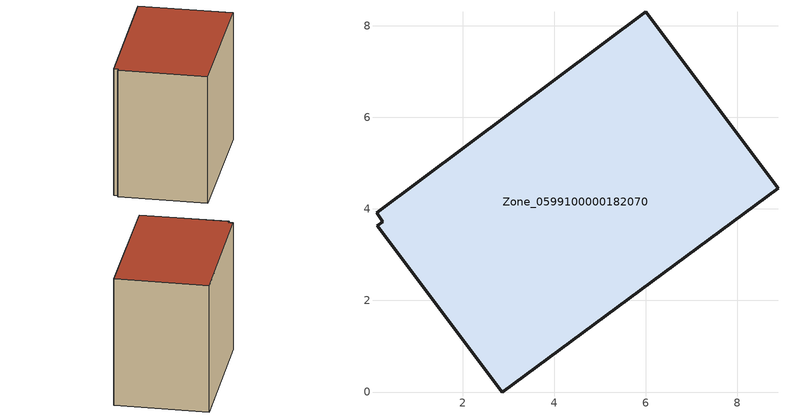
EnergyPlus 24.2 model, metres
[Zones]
Zone_0599100000182070
 floor ground (C_G): 8.89,4.45 2.87,0 0.14,3.63 0.25,3.72 0.12,3.91 6,8.3 z0
 wall outside (C_F): 8.89,4.45 6,8.3 0.12,3.91 0.25,3.72 0.14,3.63 2.87,0 8.89,4.45 z0:6.98
 roof outside (C_R): 2.87,0 8.89,4.45 6,8.3 0.12,3.91 0.25,3.72 0.14,3.63 z6.98
[BUILDING]
Pand.0599100000182070: North Axis=0; Terrain=City; Loads Convergence Tolerance Value=0.04; Temperature Convergence Tolerance Value=0.4; Solar Distribution=FullExterior; Maximum Number of Warmup Days=25; Minimum Number of Warmup Days=1
[Site:Location]
Rotterdam.The.Hague.AP_ZH_NLD Design_Conditions: Latitude=51.96; Longitude=4.45; Time Zone=1; Elevation=-4.5
[SITE:GROUNDTEMPERATURE:BUILDINGSURFACE]
18, 18, 18, 18, 18, 18, 18, 18, 18, 18, 18, 18
[MATERIAL] Thermal Absorptance=0.9; Solar Absorptance=0.7; Visible Absorptance=0.7
Name | Roughness | Thickness | Conductivity | Density | Specific Heat
G.TI.1946 | MediumSmooth | 0.15 | 1 | 540 | 1210
F.TI.1946 | Rough | 0.3 | 0.857143 | 1920 | 840
R.TI.1946 | MediumRough | 0.2 | 0.1 | 1500 | 1000
[CONSTRUCTION]
C_G: G.TI.1946
C_F: F.TI.1946
C_R: R.TI.1946
[ZONE]
Zone_0599100000182070: Type=1; Multiplier=1; Ceiling Height=Autocalculate; Volume=Autocalculate; Floor Area=autocalculate; Part of Total Floor Area=Yes
[ZONEINFILTRATION:DESIGNFLOWRATE]
Infil_Zone_0599100000182070: Zone or ZoneList or Space or SpaceList=Zone_0599100000182070; Schedule=AlwaysOn; Design Flow Rate Calculation Method=Flow/Area; Flow Rate per Floor Area=0.003; Constant Term Coefficient=1; Temperature Term Coefficient=0; Velocity Term Coefficient=0; Velocity Squared Term Coefficient=0
[HVACTEMPLATE:ZONE:IDEALLOADSAIRSYSTEM]
Zone_0599100000182070: Maximum Heating Supply Air Temperature=50; Minimum Cooling Supply Air Temperature=13; Maximum Heating Supply Air Humidity Ratio=0.0156; Minimum Cooling Supply Air Humidity Ratio=0.0077; Heating Limit=NoLimit; Cooling Limit=NoLimit; Dehumidification Control Type=ConstantSensibleHeatRatio; Cooling Sensible Heat Ratio=0.7; Dehumidification Setpoint=60; Humidification Control Type=None; Humidification Setpoint=30; Outdoor Air Method=None; Outdoor Air Flow Rate per Person=0.00944; Outdoor Air Flow Rate per Zone Floor Area=0; Outdoor Air Flow Rate per Zone=0; Demand Controlled Ventilation Type=None; Outdoor Air Economizer Type=NoEconomizer; Heat Recovery Type=None; Sensible Heat Recovery Effectiveness=0.7; Latent Heat Recovery Effectiveness=0.65
[ZONECONTROL:THERMOSTAT]
ThermostatControl_Zone_0599100000182070: Zone or ZoneList=Zone_0599100000182070; Control Type Schedule=DualSetpointControlType; Control 1=Thermostat_Zone_0599100000182070; Temperature Difference Between Cutout And Setpoint=0
[THERMOSTATSETPOINT:DUALSETPOINT]
Thermostat_Zone_0599100000182070: Heating Setpoint Temperature Schedule=HeatingSetpoint_Zone_0599100000182070; Cooling Setpoint Temperature Schedule=CoolingSetpoint_Zone_0599100000182070
[SCHEDULE:COMPACT]
HeatingSetpoint_Zone_0599100000182070: Through: 12/31, For: AllDays, Until: 24:00, 21
CoolingSetpoint_Zone_0599100000182070: Through: 12/31, For: AllDays, Until: 24:00, 24
DualSetpointControlType: Through: 12/31, For: AllDays, Until: 24:00, 4
AlwaysOn: Through: 12/31, For: AllDays, Until: 24:00, 1
